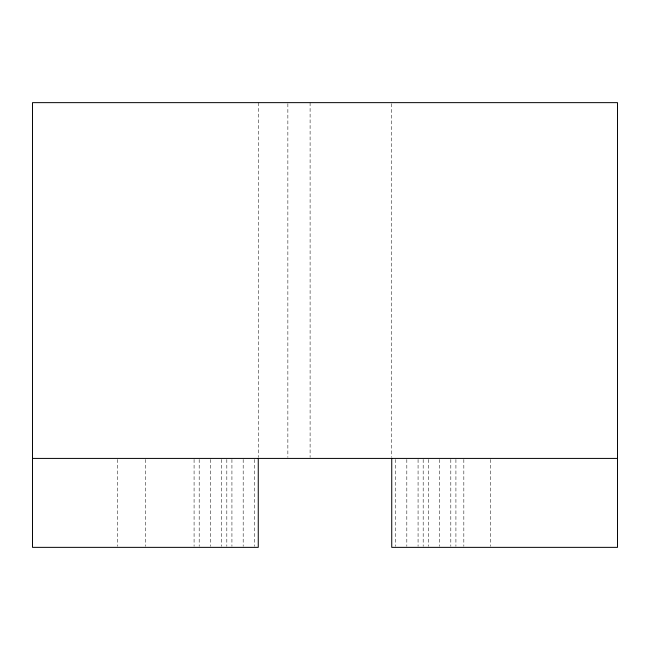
<?xml version="1.0" encoding="UTF-8"?>
<svg xmlns="http://www.w3.org/2000/svg" width="650" height="650" viewBox="0 0 650 650"><rect width="100%" height="100%" fill="white"/><g stroke="black" fill="none" stroke-linecap="round" stroke-linejoin="round"><path stroke-width="0.49" stroke-dasharray="3.25 2.44" d="M490.514 459.428L490.514 546.349M463.832 459.428L463.832 546.349M455.918 459.428L455.918 546.349M450.808 459.428L450.808 546.349M439.554 459.428L439.554 546.349M428.301 459.428L428.301 546.349M423.183 459.428L423.183 546.349M418.072 459.428L418.072 546.349M406.819 459.428L406.819 546.349M395.574 459.428L395.574 546.349M391.706 103.659L391.706 457.405M310.099 102.643L310.099 457.405M287.861 103.659L287.861 457.405M258.326 102.643L258.326 457.405M254.426 459.428L254.426 546.349M243.181 459.428L243.181 546.349M231.928 459.428L231.928 546.349M226.818 459.428L226.818 546.349M221.699 459.428L221.699 546.349M210.446 459.428L210.446 546.349M199.192 459.428L199.192 546.349M194.082 459.428L194.082 546.349M145.381 459.428L145.381 546.349M117.634 459.428L117.634 546.349"/><path stroke-width="0.97" d="M32.5 458.413L617.5 458.413M391.747 458.413L391.739 547.357L617.5 547.357L617.5 102.643L32.5 102.643L32.5 547.357L258.261 547.357L258.261 458.413"/></g></svg>
